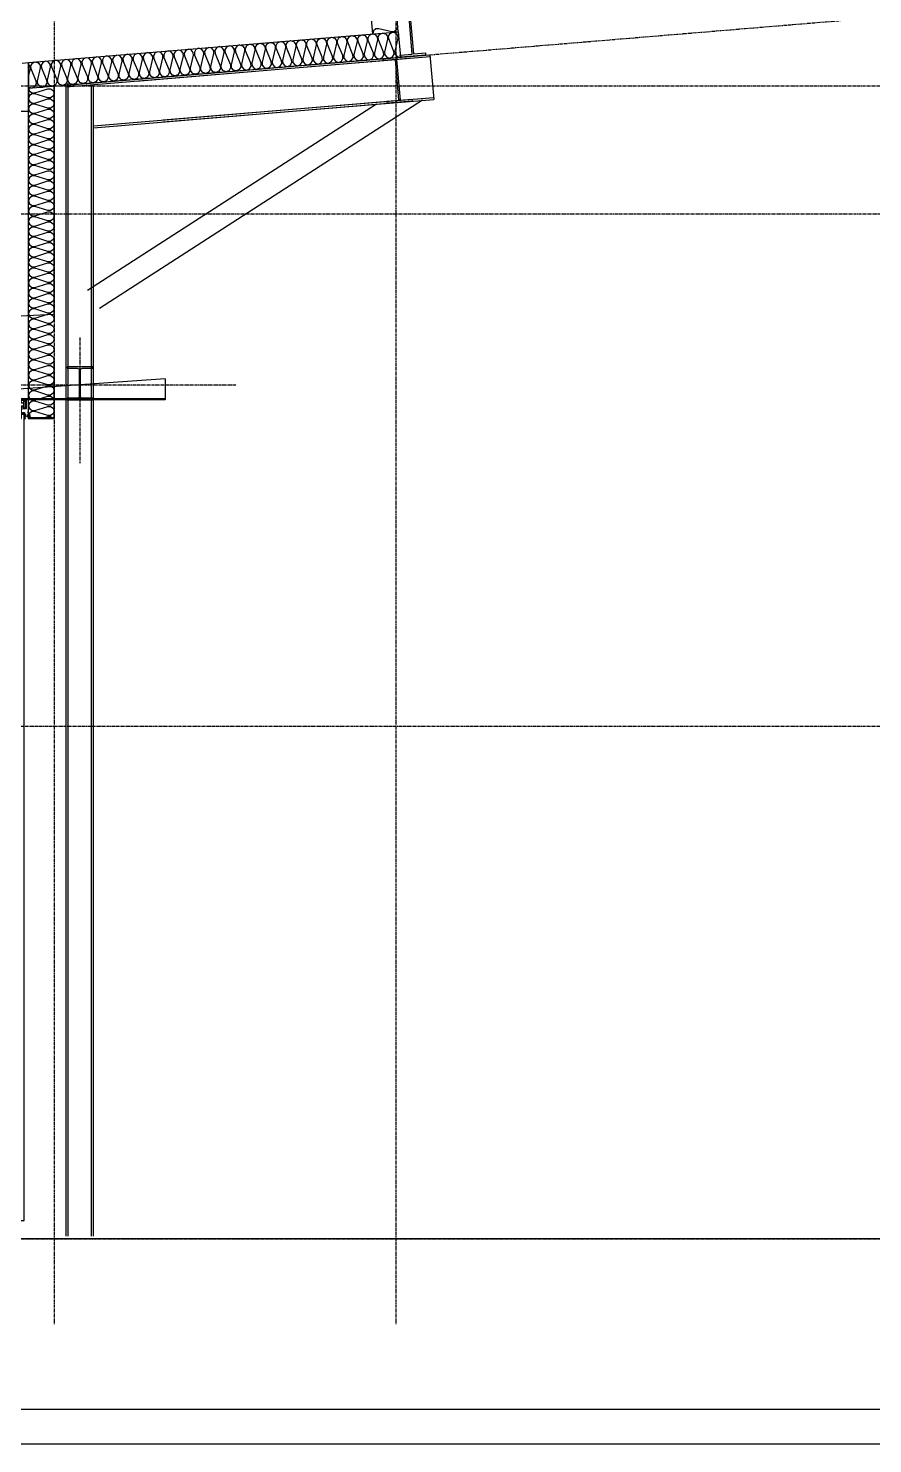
# Model space of a CAD drawing. Header units: millimetres. Extents: x 66027 to 360317, y -114806 to -64032.
# Drawn here: x 312665 to 317607, y -84647 to -76359 of the extents above; entities that cross this region are included whole.
import ezdxf

# ---------------------------------------------------------------- set-up
doc = ezdxf.new("R2010")
doc.units = ezdxf.units.MM
doc.header["$LTSCALE"] = 140
for name, pattern in [('CENTER', [2, 1.25, -0.25, 0.25, -0.25]), ('HIDDEN', [0.375, 0.25, -0.125]), ('LYR CENTER', [43, 40, -1, 1, -1])]:
    doc.linetypes.add(name, pattern=pattern)
for name, color, linetype in [('4', 4, 'Continuous'), ('AA-ELEV-PCN07', 7, 'Continuous'), ('AA-WAXM-ASMB', 7, 'Continuous'), ('AA-WAXM-FRPR', 251, 'Continuous'), ('AA-XXXX-CNTL', 1, 'LYR CENTER'), ('AS-CLXM-STEL', 2, 'Continuous'), ('BRK', 7, 'Continuous'), ('C_CEN', 1, 'CENTER'), ('C_CONC', 3, 'Continuous'), ('C_STEEL', 2, 'Continuous'), ('HAT', 8, 'Continuous'), ('STL', 3, 'Continuous')]:
    doc.layers.add(name, color=color, linetype=linetype)

# ---------------------------------------------------------------- blocks, each defined once
blk = doc.blocks.new('A$C177933B9')
at = {"layer": 'AA-WAXM-FRPR'}
for p, q in [((0, 5.5), (6, 5.5)), ((0, 0.5), (6, 0.5)), ((2, 5.5), (2, 0.5)), ((4, 5.5), (4, 0.5))]:
    blk.add_line(p, q, dxfattribs=at)
for centre, start, end in [((3, 5.5), 360, 180), ((3, 0.5), 180, 360)]:
    blk.add_arc(centre, 3, start, end, dxfattribs=at)
blk = doc.blocks.new('A$C1BCC66B4')
for p, q in [((45.1, 2447.1), (95.1, 2447.1)), ((45.1, 2187.6), (45.1, 2447.1)), ((95.1, 2187.6), (95.1, 2447.1)), ((45.1, -2276), (45.1, 2380)), ((95.1, -2276), (95.1, 2380)), ((45.1, -2276), (95.1, -2276))]:
    blk.add_line(p, q)
at = {"color": 8}
for p, q in [((46.7, 2187.6), (46.7, 2447.1)), ((93.5, 2187.6), (93.5, 2447.1)), ((46.7, -2276), (46.7, 2380)), ((93.5, -2276), (93.5, 2380))]:
    blk.add_line(p, q, dxfattribs=at)
at = {"layer": '4'}
for p, q in [((920.1, 2652.3), (35.1, 2590)), ((920.1, 2652.3), (920.1, 2530)), ((35.1, 2537.5), (35.1, 2590)), ((90, 2510.5), (53.3, 2510.5)), ((90, 2493.8), (53.3, 2493.8))]:
    blk.add_line(p, q, dxfattribs=at)
for points in [[(920.1, 2530), (35.1, 2530), (35.1, 2537.5), (920.1, 2537.5)], [(41.1, 2510.5), (40, 2510.5), (40, 2493.8), (41.1, 2493.8)], [(102.2, 2510.5), (103.3, 2510.5), (103.3, 2493.8), (102.2, 2493.8)]]:
    blk.add_lwpolyline(points, dxfattribs=at)
for points in [[(42, 2512.1), (41.1, 2512.1), (41.1, 2492.1), (42, 2492.1)], [(101.3, 2512.1), (102.2, 2512.1), (102.2, 2492.1), (101.3, 2492.1)]]:
    blk.add_lwpolyline(points, close=True, dxfattribs=at)
for points in [[(42, 2483.5, 0.414214), (44, 2481.5), (51.3, 2481.5, 0.414214), (53.3, 2483.5), (53.3, 2520.8, 0.414214), (51.3, 2522.8), (44, 2522.8, 0.414214), (42, 2520.8)], [(90, 2520.8), (90, 2483.5, 0.414214), (92, 2481.5), (99.3, 2481.5, 0.414214), (101.3, 2483.5), (101.3, 2520.8, 0.414214), (99.3, 2522.8), (92, 2522.8, 0.414214)], [(90.2, 2449.4), (90.2, 2448.8), (86.9, 2448.8), (86.9, 2449.4), (79, 2449.4), (79, 2448.8), (75.7, 2448.8), (75.7, 2449.4), (67.8, 2449.4), (67.8, 2448.8), (64.5, 2448.8), (64.5, 2449.4), (56.6, 2449.4), (56.6, 2448.8), (53.3, 2448.8), (53.3, 2449.4), (44.7, 2449.4, 0.414214), (44.1, 2448.8), (44.1, 2439.9), (44.4, 2439.6), (44.1, 2439.2), (44.1, 2434.8, 1), (45.1, 2434.8), (45.1, 2447.1, -0.414214), (45.4, 2447.5), (48, 2447.5), (48, 2448.1), (52, 2448.1), (52, 2447.5), (57.9, 2447.5), (57.9, 2448.1), (63.2, 2448.1), (63.2, 2447.5), (69.1, 2447.5), (69.1, 2448.1), (74.4, 2448.1), (74.4, 2447.5), (80.3, 2447.5), (80.3, 2448.1), (85.6, 2448.1), (85.6, 2447.5), (91.5, 2447.5), (91.5, 2448.1), (94.8, 2448.1), (94.8, 2447.5), (97.8, 2447.5, -0.414214), (99.5, 2445.8), (99.5, 2439.9), (95.2, 2439.9), (95.2, 2438.9), (96.1, 2436.9), (96.7, 2437.2), (95.9, 2438.9), (99.5, 2438.9), (99.5, 2434.9), (95.2, 2434.9), (95.2, 2433.9), (96.5, 2420.8), (95.2, 2420.8), (95.2, 2419.8), (98.8, 2419.8, 0.414214), (100.4, 2421.4), (100.4, 2425.7), (99.5, 2425.7), (99.5, 2421.4, -0.414214), (98.8, 2420.8), (97.5, 2420.8), (96.2, 2433.9), (99.5, 2433.9), (99.5, 2429), (100.4, 2429), (100.4, 2436.6), (100.1, 2436.9), (100.4, 2437.2), (100.4, 2446.8, 0.414214), (97.8, 2449.4)]]:
    blk.add_lwpolyline(points, format="xyb", close=True, dxfattribs=at)
at = {"layer": 'AA-ELEV-PCN07', "linetype": 'ByBlock', "ltscale": 0.5}
for p, q in [((120.1, 2424), (120.1, 2768.9)), ((270.1, 2424), (270.1, 2768.9)), ((270.1, 2424), (120.1, 2424))]:
    blk.add_line(p, q, dxfattribs=at)
at = {"layer": 'AA-WAXM-ASMB', "color": 3}
blk.add_lwpolyline([(118, 2451.3), (118, 2461), (117.1, 2461), (117.1, 2421), (270.1, 2421), (270.1, 2422), (260.4, 2422)], dxfattribs=at)
at = {"layer": 'AA-XXXX-CNTL'}
blk.add_line((70.1, 2576.3), (70.1, 2335.7), dxfattribs=at)
at = {"layer": 'BRK'}
for p, q in [((64.3, 2512.5), (64.3, 2519.7)), ((64.3, 2491.8), (64.3, 2484.6)), ((77.9, 2520.8), (65.4, 2520.8)), ((66.6, 2512.5), (66.6, 2519.6)), ((66.6, 2491.8), (66.6, 2484.7)), ((76.7, 2512.5), (76.7, 2519.6)), ((76.7, 2491.8), (76.7, 2484.7)), ((79, 2512.5), (79, 2519.7)), ((79, 2491.8), (79, 2484.6)), ((64.3, 2476.5), (64.3, 2470.8)), ((64.3, 2455.5), (64.3, 2462.7)), ((77.9, 2483.5), (65.4, 2483.5)), ((77.9, 2477.6), (65.4, 2477.6)), ((77.9, 2469.6), (65.4, 2469.6)), ((77.9, 2463.8), (65.4, 2463.8)), ((66.3, 2483.5), (66.3, 2477.6)), ((66.3, 2469.6), (66.3, 2463.8)), ((66.6, 2476.4), (66.6, 2470.8)), ((66.6, 2455.5), (66.6, 2462.6)), ((67, 2483.5), (67, 2477.6)), ((67, 2469.6), (67, 2463.8)), ((76.3, 2483.5), (76.3, 2477.6)), ((76.3, 2469.6), (76.3, 2463.8)), ((76.7, 2476.4), (76.7, 2470.8)), ((76.7, 2455.5), (76.7, 2462.6)), ((77, 2483.5), (77, 2477.6)), ((77, 2469.6), (77, 2463.8)), ((79, 2476.5), (79, 2470.8)), ((79, 2455.5), (79, 2462.7))]:
    blk.add_line(p, q, dxfattribs=at)
at = {"layer": 'BRK', "linetype": 'HIDDEN'}
for p, q in [((66.6, 2455.5), (66.6, 2418.8)), ((66.6, 2418.8), (76.7, 2418.8)), ((76.7, 2455.5), (76.7, 2418.8))]:
    blk.add_line(p, q, dxfattribs=at)
at = {"layer": 'BRK'}
for points in [[(81.7, 2512.5), (81.7, 2510.5), (81.7, 2512.5), (61.5, 2512.5), (61.5, 2510.5), (61.5, 2512.5)], [(81.7, 2491.8), (81.7, 2493.8), (81.7, 2491.8), (61.5, 2491.8), (61.5, 2493.8), (61.5, 2491.8)]]:
    blk.add_lwpolyline(points, dxfattribs=at)
blk.add_lwpolyline([(95.7, 2455.5), (95.7, 2449.5), (47.7, 2449.5), (47.7, 2455.5)], close=True, dxfattribs=at)
for centre, start, end in [((65.7, 2519.5), 99.93061, 172.22318), ((65.3, 2519.5), 5.15153, 80.06939), ((68, 2519.5), 99.93061, 174.84847), ((75.4, 2519.5), 5.15153, 80.06939), ((78, 2519.5), 99.93061, 174.84847), ((77.7, 2519.5), 7.77682, 80.06939), ((65.7, 2484.8), 187.77682, 260.06939), ((65.7, 2476.3), 99.93061, 172.22318), ((65.7, 2471), 187.77682, 260.06939), ((65.7, 2462.5), 99.93061, 172.22318), ((65.3, 2484.8), 279.93061, 354.84847), ((65.3, 2476.3), 5.15153, 80.06939), ((65.3, 2471), 279.93061, 354.84847), ((65.3, 2462.5), 5.15153, 80.06939), ((68, 2484.8), 185.15153, 260.06939), ((68, 2476.3), 99.93061, 174.84847), ((68, 2471), 185.15153, 260.06939), ((68, 2462.5), 99.93061, 174.84847), ((75.4, 2484.8), 279.93061, 354.84847), ((75.4, 2476.3), 5.15153, 80.06939), ((75.4, 2471), 279.93061, 354.84847), ((75.4, 2462.5), 5.15153, 80.06939), ((78, 2484.8), 185.15153, 260.06939), ((78, 2476.3), 99.93061, 174.84847), ((78, 2471), 185.15153, 260.06939), ((78, 2462.5), 99.93061, 174.84847), ((77.7, 2484.8), 279.93061, 352.22318), ((77.7, 2476.3), 7.77682, 80.06939), ((77.7, 2471), 279.93061, 352.22318), ((77.7, 2462.5), 7.77682, 80.06939)]:
    blk.add_arc(centre, 1.34, start, end, dxfattribs=at)
at = {"layer": 'STL'}
blk.add_lwpolyline([(36.3, 2479.3), (55, 2479.3, 0.414214), (56.3, 2480.7), (56.3, 2486), (54.2, 2486), (54.2, 2482.8, -0.414214), (52.9, 2481.5), (38.5, 2481.5, -0.414214), (37.1, 2482.8), (37.1, 2526.5, -0.414214), (38.5, 2527.9), (104.9, 2527.9, -0.414214), (106.2, 2526.5), (106.2, 2482.8, -0.414214), (104.9, 2481.5), (90.5, 2481.5, -0.414214), (89.1, 2482.8), (89.1, 2486), (87, 2486), (87, 2480.7, 0.414214), (88.3, 2479.3), (107, 2479.3, 0.414214), (108.3, 2480.7), (108.3, 2528.7, 0.414214), (107, 2530), (36.3, 2530, 0.414214), (35, 2528.7), (35, 2480.7, 0.414214)], format="xyb", close=True, dxfattribs=at)
at = {"layer": 'AS-CLXM-STEL', "color": 0, "xscale": 2, "yscale": 2, "zscale": 2, "rotation": 90}
blk.add_blockref('A$C177933B9', (125.8, 2430.9), dxfattribs=at)
blk = doc.blocks.new('A$C65E96223')
at = {"layer": 'HAT', "color": 8, "ltscale": 0.1, "extrusion": (0, 0, -1)}
for p, q in [((-74, 0), (74, 0)), ((-74, -13), (-74, 0)), ((74, 0), (74, -13)), ((-3.8, -13), (-74, -13)), ((74, -13), (3.8, -13)), ((-74, -254), (-3.8, -254)), ((-74, -267), (-74, -254)), ((74, -267), (-74, -267)), ((3.8, -254), (74, -254)), ((74, -254), (74, -267))]:
    blk.add_line(p, q, dxfattribs=at)
at = {"layer": 'HAT', "color": 8, "ltscale": 0.1}
for points in [[(-3.8, -254), (-3.8, -13)], [(3.8, -13), (3.8, -254)]]:
    blk.add_lwpolyline(points, dxfattribs=at)
blk.add_point((0.8, -100.3), dxfattribs=at)
blk.add_point((0.8, -100.3), dxfattribs=at)

msp = doc.modelspace()

# ---------------------------------------------------------------- linework, layer by layer
at = {"layer": 'AA-ELEV-PCN07', "linetype": 'ByBlock', "ltscale": 0.5}
msp.add_line((312781.2, -78534.3), (312661.2, -78534.3), dxfattribs=at)
at = {"layer": 'AA-WAXM-ASMB'}
for p, q in [((312666.2, -76709.2), (314842.1, -76527.9)), ((312666.2, -76709.2), (312666.2, -76558.7)), ((312666.2, -78640.3), (312666.2, -76690.9))]:
    msp.add_line(p, q, dxfattribs=at)
msp.add_lwpolyline([(312397.5, -78084.5), (312393.1, -78091.1), (312391, -78089.7), (312416.2, -78052.4), (312816.2, -78032.4), (312816.2, -76690.9)], dxfattribs=at)
at = {"layer": 'AS-CLXM-STEL'}
msp.add_point((312896.2, -76684.2), dxfattribs=at)
at = {"layer": 'BRK', "color": 8}
for p, q in [((312628.2, -76562.5), (312666.2, -76558.7)), ((312666.2, -76846.3), (312288.6, -76846.3))]:
    msp.add_line(p, q, dxfattribs=at)
at = {"layer": 'C_CEN', "color": 1, "ltscale": 0.1}
for p, q in [((312816.2, -73946.7), (312816.2, -83946.7)), ((314816.2, -73946.7), (314816.2, -83946.7)), ((312731.2, -76703.8), (327901.2, -75439.6)), ((328316.2, -76696.7), (312316.2, -76696.7)), ((328236.2, -77446.7), (312236.2, -77446.7)), ((312966.2, -78168.3), (312966.2, -78904.5)), ((310949.8, -78446.7), (313884, -78446.7)), ((328316.2, -80446.7), (312316.2, -80446.7)), ((312541.2, -83446.7), (331194.4, -83446.7))]:
    msp.add_line(p, q, dxfattribs=at)
at = {"layer": 'C_CONC', "color": 8}
for p, q in [((327816.2, -83446.7), (312066.2, -83446.7)), ((328566.2, -84446.7), (312066.2, -84446.7))]:
    msp.add_line(p, q, dxfattribs=at)
at = {"layer": 'C_CONC', "color": 8, "ltscale": 0.1}
msp.add_lwpolyline([(311966.2, -84646.7), (328666.1, -84646.7), (328666.1, -84446.7), (311966.2, -84446.7), (311966.2, -84646.7)], dxfattribs=at)
at = {"layer": 'C_STEEL'}
msp.add_lwpolyline([(312891.2, -78534.3), (313041.2, -78534.3), (313041.2, -78525.3), (312982.2, -78525.3, -0.414214), (312969.2, -78512.3), (312969.2, -78362.3, -0.414214), (312982.2, -78349.3), (313041.2, -78349.3), (313041.2, -78340.3), (312891.2, -78340.3), (312891.2, -78349.3), (312950.2, -78349.3, -0.414214), (312963.2, -78362.3), (312963.2, -78512.3, -0.414214), (312950.2, -78525.3), (312891.2, -78525.3)], format="xyb", close=True, dxfattribs=at)
at = {"layer": 'HAT'}
for p, q in [((314680.1, -76390.9), (314658, -76124.8)), ((314829.6, -76378.4), (314807.4, -76112.3)), ((312666.2, -76558.7), (314829.6, -76378.4)), ((314363.1, -76423.3), (314379.1, -76416)), ((314379.1, -76416), (314396, -76420.6)), ((314422.9, -76418.3), (314438.8, -76411)), ((314438.8, -76411), (314455.8, -76415.6)), ((314455.8, -76415.6), (314467.5, -76429.7)), ((314473.5, -76429.2), (314482.7, -76413.4)), ((314482.7, -76413.4), (314498.6, -76406)), ((314498.6, -76406), (314515.6, -76410.6)), ((314515.6, -76410.6), (314527.3, -76424.7)), ((314533.3, -76424.2), (314542.5, -76408.4)), ((314542.5, -76408.4), (314558.4, -76401)), ((314558.4, -76401), (314575.4, -76405.6)), ((314575.4, -76405.6), (314587.1, -76419.7)), ((314593.1, -76419.2), (314602.3, -76403.4)), ((314602.3, -76403.4), (314618.2, -76396)), ((314618.2, -76396), (314635.2, -76400.6)), ((314635.2, -76400.6), (314646.9, -76414.7)), ((314646.9, -76414.7), (314648.2, -76431.2)), ((314652.9, -76414.2), (314662.1, -76398.4)), ((314654.2, -76430.7), (314652.9, -76414.2)), ((314662.1, -76398.4), (314678, -76391.1)), ((314678, -76391.1), (314695, -76395.7)), ((314684.7, -76373.9), (314680.1, -76390.9)), ((314698.8, -76362.2), (314684.7, -76373.9)), ((314695, -76395.7), (314706.7, -76409.7)), ((314715.3, -76360.9), (314698.8, -76362.2)), ((314706.7, -76409.7), (314708, -76426.2)), ((314712.6, -76409.2), (314721.9, -76393.4)), ((314714, -76425.7), (314712.6, -76409.2)), ((314792, -76378.5), (314715.3, -76360.9)), ((314721.9, -76393.4), (314737.8, -76386.1)), ((314737.8, -76386.1), (314754.8, -76390.7)), ((314754.8, -76390.7), (314766.5, -76404.8)), ((314766.5, -76404.8), (314767.8, -76421.2)), ((314772.4, -76404.3), (314781.7, -76388.4)), ((314773.8, -76420.7), (314772.4, -76404.3)), ((314781.7, -76388.4), (314797.6, -76381.1)), ((314808.4, -76377.2), (314792, -76378.5)), ((314797.6, -76381.1), (314814.5, -76385.7)), ((314822.5, -76365.5), (314808.4, -76377.2)), ((314827.6, -76416.2), (314809.9, -76493)), ((314814.5, -76385.7), (314826.3, -76399.8)), ((314827.1, -76348.5), (314822.5, -76365.5)), ((314826.3, -76399.8), (314827.6, -76416.2)), ((314829.6, -76378.4), (314842.1, -76527.9)), ((313422.4, -76495.7), (313406.4, -76503)), ((313439.3, -76500.3), (313422.4, -76495.7)), ((313466.2, -76498.1), (313457, -76513.9)), ((313482.2, -76490.7), (313466.2, -76498.1)), ((313499.1, -76495.3), (313482.2, -76490.7)), ((313510.8, -76509.4), (313499.1, -76495.3)), ((313526, -76493.1), (313516.8, -76508.9)), ((313542, -76485.7), (313526, -76493.1)), ((313558.9, -76490.3), (313542, -76485.7)), ((313570.6, -76504.4), (313558.9, -76490.3)), ((313585.8, -76488.1), (313576.6, -76503.9)), ((313601.7, -76480.7), (313585.8, -76488.1)), ((313618.7, -76485.4), (313601.7, -76480.7)), ((313630.4, -76499.4), (313618.7, -76485.4)), ((313631.8, -76515.9), (313630.4, -76499.4)), ((313645.6, -76483.1), (313636.4, -76498.9)), ((313636.4, -76498.9), (313637.8, -76515.4)), ((313661.5, -76475.8), (313645.6, -76483.1)), ((313678.5, -76480.4), (313661.5, -76475.8)), ((313690.2, -76494.4), (313678.5, -76480.4)), ((313691.6, -76510.9), (313690.2, -76494.4)), ((313705.4, -76478.1), (313696.2, -76493.9)), ((313696.2, -76493.9), (313697.5, -76510.4)), ((313721.3, -76470.8), (313705.4, -76478.1)), ((313738.3, -76475.4), (313721.3, -76470.8)), ((313750, -76489.5), (313738.3, -76475.4)), ((313751.4, -76505.9), (313750, -76489.5)), ((313765.2, -76473.1), (313756, -76489)), ((313756, -76489), (313757.3, -76505.4)), ((313781.1, -76465.8), (313765.2, -76473.1)), ((313798.1, -76470.4), (313781.1, -76465.8)), ((313809.8, -76484.5), (313798.1, -76470.4)), ((313811.1, -76500.9), (313809.8, -76484.5)), ((313825, -76468.2), (313815.8, -76484)), ((313815.8, -76484), (313817.1, -76500.4)), ((313840.9, -76460.8), (313825, -76468.2)), ((313857.9, -76465.4), (313840.9, -76460.8)), ((313853.3, -76572.7), (313870.9, -76495.9)), ((313869.6, -76479.5), (313857.9, -76465.4)), ((313870.9, -76495.9), (313869.6, -76479.5)), ((313884.8, -76463.2), (313875.6, -76479)), ((313875.6, -76479), (313876.9, -76495.4)), ((313876.9, -76495.4), (313907.1, -76568.2)), ((313900.7, -76455.8), (313884.8, -76463.2)), ((313900.7, -76455.8), (313917.7, -76460.4)), ((313930.7, -76491), (313913, -76567.7)), ((313917.7, -76460.4), (313929.4, -76474.5)), ((313929.4, -76474.5), (313930.7, -76491)), ((313935.3, -76474), (313944.6, -76458.2)), ((313936.7, -76490.5), (313935.3, -76474)), ((313966.9, -76563.2), (313936.7, -76490.5)), ((313944.6, -76458.2), (313960.5, -76450.8)), ((313960.5, -76450.8), (313977.4, -76455.5)), ((313990.5, -76486), (313972.8, -76562.7)), ((313977.4, -76455.5), (313989.2, -76469.5)), ((313989.2, -76469.5), (313990.5, -76486)), ((313995.1, -76469), (314004.4, -76453.2)), ((313996.5, -76485.5), (313995.1, -76469)), ((314026.7, -76558.2), (313996.5, -76485.5)), ((314004.4, -76453.2), (314020.3, -76445.9)), ((314020.3, -76445.9), (314037.2, -76450.5)), ((314050.3, -76481), (314032.6, -76557.7)), ((314037.2, -76450.5), (314048.9, -76464.6)), ((314048.9, -76464.6), (314050.3, -76481)), ((314054.9, -76464.1), (314064.1, -76448.2)), ((314056.3, -76480.5), (314054.9, -76464.1)), ((314086.4, -76553.2), (314056.3, -76480.5)), ((314064.1, -76448.2), (314080.1, -76440.9)), ((314080.1, -76440.9), (314097, -76445.5)), ((314110.1, -76476), (314092.4, -76552.7)), ((314097, -76445.5), (314108.7, -76459.6)), ((314108.7, -76459.6), (314110.1, -76476)), ((314114.7, -76459.1), (314123.9, -76443.2)), ((314116.1, -76475.5), (314114.7, -76459.1)), ((314146.2, -76548.3), (314116.1, -76475.5)), ((314123.9, -76443.2), (314139.9, -76435.9)), ((314139.9, -76435.9), (314156.8, -76440.5)), ((314169.9, -76471), (314152.2, -76547.8)), ((314156.8, -76440.5), (314168.5, -76454.6)), ((314168.5, -76454.6), (314169.9, -76471)), ((314174.5, -76454.1), (314183.7, -76438.3)), ((314175.9, -76470.5), (314174.5, -76454.1)), ((314206, -76543.3), (314175.9, -76470.5)), ((314183.7, -76438.3), (314199.7, -76430.9)), ((314199.7, -76430.9), (314216.6, -76435.5)), ((314229.7, -76466), (314212, -76542.8)), ((314216.6, -76435.5), (314228.3, -76449.6)), ((314228.3, -76449.6), (314229.7, -76466)), ((314234.3, -76449.1), (314243.5, -76433.3)), ((314235.7, -76465.5), (314234.3, -76449.1)), ((314265.8, -76538.3), (314235.7, -76465.5)), ((314243.5, -76433.3), (314259.5, -76425.9)), ((314259.5, -76425.9), (314276.4, -76430.5)), ((314289.5, -76461.1), (314271.8, -76537.8)), ((314276.4, -76430.5), (314288.1, -76444.6)), ((314288.1, -76444.6), (314289.5, -76461.1)), ((314294.1, -76444.1), (314303.3, -76428.3)), ((314295.5, -76460.6), (314294.1, -76444.1)), ((314325.6, -76533.3), (314295.5, -76460.6)), ((314303.3, -76428.3), (314319.3, -76421)), ((314319.3, -76421), (314336.2, -76425.6)), ((314349.3, -76456.1), (314331.6, -76532.8)), ((314336.2, -76425.6), (314347.9, -76439.6)), ((314347.9, -76439.6), (314349.3, -76456.1)), ((314353.9, -76439.1), (314363.1, -76423.3)), ((314355.3, -76455.6), (314353.9, -76439.1)), ((314385.4, -76528.3), (314355.3, -76455.6)), ((314409.1, -76451.1), (314391.4, -76527.8)), ((314396, -76420.6), (314407.7, -76434.7)), ((314407.7, -76434.7), (314409.1, -76451.1)), ((314413.7, -76434.2), (314422.9, -76418.3)), ((314415.1, -76450.6), (314413.7, -76434.2)), ((314445.2, -76523.3), (314415.1, -76450.6)), ((314468.9, -76446.1), (314451.2, -76522.8)), ((314467.5, -76429.7), (314468.9, -76446.1)), ((314474.8, -76445.6), (314473.5, -76429.2)), ((314505, -76518.4), (314474.8, -76445.6)), ((314528.7, -76441.1), (314511, -76517.9)), ((314527.3, -76424.7), (314528.7, -76441.1)), ((314534.6, -76440.6), (314533.3, -76424.2)), ((314564.8, -76513.4), (314534.6, -76440.6)), ((314588.5, -76436.1), (314570.8, -76512.9)), ((314587.1, -76419.7), (314588.5, -76436.1)), ((314594.4, -76435.7), (314593.1, -76419.2)), ((314624.6, -76508.4), (314594.4, -76435.7)), ((314648.2, -76431.2), (314630.6, -76507.9)), ((314684.4, -76503.4), (314654.2, -76430.7)), ((314708, -76426.2), (314690.4, -76502.9)), ((314744.2, -76498.4), (314714, -76425.7)), ((314745.5, -76514.9), (314744.2, -76498.4)), ((314767.8, -76421.2), (314750.1, -76497.9)), ((314750.1, -76497.9), (314751.5, -76514.4)), ((314804, -76493.5), (314773.8, -76420.7)), ((314805.3, -76509.9), (314804, -76493.5)), ((314809.9, -76493), (314811.3, -76509.4)), ((312666.2, -76558.7), (312666.2, -76800.8)), ((312666.2, -76570.1), (312673.7, -76579.2)), ((312673.7, -76579.2), (312675.1, -76595.6)), ((312679.7, -76578.7), (312688.9, -76562.8)), ((312681.1, -76595.1), (312679.7, -76578.7)), ((312688.9, -76562.8), (312704.9, -76555.5)), ((312704.9, -76555.5), (312721.8, -76560.1)), ((312721.8, -76560.1), (312733.5, -76574.2)), ((312733.5, -76574.2), (312734.9, -76590.6)), ((312748.7, -76557.9), (312739.5, -76573.7)), ((312739.5, -76573.7), (312740.9, -76590.1)), ((312764.7, -76550.5), (312748.7, -76557.9)), ((312781.6, -76555.1), (312764.7, -76550.5)), ((312793.3, -76569.2), (312781.6, -76555.1)), ((312794.7, -76585.6), (312793.3, -76569.2)), ((312808.5, -76552.9), (312799.3, -76568.7)), ((312799.3, -76568.7), (312800.7, -76585.1)), ((312824.4, -76545.5), (312808.5, -76552.9)), ((312841.4, -76550.1), (312824.4, -76545.5)), ((312836.8, -76657.4), (312854.5, -76580.6)), ((312853.1, -76564.2), (312841.4, -76550.1)), ((312854.5, -76580.6), (312853.1, -76564.2)), ((312868.3, -76547.9), (312859.1, -76563.7)), ((312859.1, -76563.7), (312860.4, -76580.2)), ((312860.4, -76580.2), (312890.6, -76652.9)), ((312884.2, -76540.5), (312868.3, -76547.9)), ((312901.2, -76545.1), (312884.2, -76540.5)), ((312896.6, -76652.4), (312914.3, -76575.7)), ((312912.9, -76559.2), (312901.2, -76545.1)), ((312914.3, -76575.7), (312912.9, -76559.2)), ((312928.1, -76542.9), (312918.9, -76558.7)), ((312918.9, -76558.7), (312920.2, -76575.2)), ((312920.2, -76575.2), (312950.4, -76647.9)), ((312944, -76535.6), (312928.1, -76542.9)), ((312961, -76540.2), (312944, -76535.6)), ((312956.4, -76647.4), (312974.1, -76570.7)), ((312972.7, -76554.2), (312961, -76540.2)), ((312974.1, -76570.7), (312972.7, -76554.2)), ((312987.9, -76537.9), (312978.7, -76553.7)), ((312978.7, -76553.7), (312980, -76570.2)), ((312980, -76570.2), (313010.2, -76642.9)), ((313003.8, -76530.6), (312987.9, -76537.9)), ((313020.8, -76535.2), (313003.8, -76530.6)), ((313016.2, -76642.4), (313033.8, -76565.7)), ((313032.5, -76549.3), (313020.8, -76535.2)), ((313033.8, -76565.7), (313032.5, -76549.3)), ((313047.7, -76532.9), (313038.5, -76548.8)), ((313038.5, -76548.8), (313039.8, -76565.2)), ((313039.8, -76565.2), (313070, -76637.9)), ((313063.6, -76525.6), (313047.7, -76532.9)), ((313080.6, -76530.2), (313063.6, -76525.6)), ((313075.9, -76637.5), (313093.6, -76560.7)), ((313092.3, -76544.3), (313080.6, -76530.2)), ((313093.6, -76560.7), (313092.3, -76544.3)), ((313107.5, -76528), (313098.2, -76543.8)), ((313098.2, -76543.8), (313099.6, -76560.2)), ((313099.6, -76560.2), (313129.8, -76633)), ((313123.4, -76520.6), (313107.5, -76528)), ((313140.3, -76525.2), (313123.4, -76520.6)), ((313135.7, -76632.5), (313153.4, -76555.7)), ((313152.1, -76539.3), (313140.3, -76525.2)), ((313153.4, -76555.7), (313152.1, -76539.3)), ((313167.3, -76523), (313158, -76538.8)), ((313158, -76538.8), (313159.4, -76555.2)), ((313159.4, -76555.2), (313189.6, -76628)), ((313183.2, -76515.6), (313167.3, -76523)), ((313200.1, -76520.2), (313183.2, -76515.6)), ((313195.5, -76627.5), (313213.2, -76550.8)), ((313211.9, -76534.3), (313200.1, -76520.2)), ((313213.2, -76550.8), (313211.9, -76534.3)), ((313227, -76518), (313217.8, -76533.8)), ((313217.8, -76533.8), (313219.2, -76550.3)), ((313219.2, -76550.3), (313249.3, -76623)), ((313243, -76510.6), (313227, -76518)), ((313259.9, -76515.2), (313243, -76510.6)), ((313255.3, -76622.5), (313273, -76545.8)), ((313271.6, -76529.3), (313259.9, -76515.2)), ((313273, -76545.8), (313271.6, -76529.3)), ((313286.8, -76513), (313277.6, -76528.8)), ((313277.6, -76528.8), (313279, -76545.3)), ((313279, -76545.3), (313309.1, -76618)), ((313302.8, -76505.7), (313286.8, -76513)), ((313319.7, -76510.3), (313302.8, -76505.7)), ((313315.1, -76617.5), (313332.8, -76540.8)), ((313331.4, -76524.3), (313319.7, -76510.3)), ((313332.8, -76540.8), (313331.4, -76524.3)), ((313346.6, -76508), (313337.4, -76523.8)), ((313337.4, -76523.8), (313338.8, -76540.3)), ((313338.8, -76540.3), (313368.9, -76613)), ((313362.6, -76500.7), (313346.6, -76508)), ((313379.5, -76505.3), (313362.6, -76500.7)), ((313374.9, -76612.5), (313392.6, -76535.8)), ((313391.2, -76519.4), (313379.5, -76505.3)), ((313392.6, -76535.8), (313391.2, -76519.4)), ((313406.4, -76503), (313397.2, -76518.9)), ((313397.2, -76518.9), (313398.6, -76535.3)), ((313398.6, -76535.3), (313428.7, -76608.1)), ((313434.7, -76607.6), (313452.4, -76530.8)), ((313451, -76514.4), (313439.3, -76500.3)), ((313452.4, -76530.8), (313451, -76514.4)), ((313457, -76513.9), (313458.4, -76530.3)), ((313458.4, -76530.3), (313488.5, -76603.1)), ((313494.5, -76602.6), (313512.2, -76525.8)), ((313512.2, -76525.8), (313510.8, -76509.4)), ((313516.8, -76508.9), (313518.2, -76525.3)), ((313518.2, -76525.3), (313548.3, -76598.1)), ((313554.3, -76597.6), (313572, -76520.9)), ((313572, -76520.9), (313570.6, -76504.4)), ((313576.6, -76503.9), (313578, -76520.4)), ((313578, -76520.4), (313608.1, -76593.1)), ((313614.1, -76592.6), (313631.8, -76515.9)), ((313637.8, -76515.4), (313667.9, -76588.1)), ((313673.9, -76587.6), (313691.6, -76510.9)), ((313697.5, -76510.4), (313727.7, -76583.1)), ((313733.7, -76582.6), (313751.4, -76505.9)), ((313735, -76599.1), (313733.7, -76582.6)), ((313757.3, -76505.4), (313787.5, -76578.2)), ((313787.5, -76578.2), (313788.9, -76594.6)), ((313793.5, -76577.7), (313811.1, -76500.9)), ((313794.8, -76594.1), (313793.5, -76577.7)), ((313817.1, -76500.4), (313847.3, -76573.2)), ((313847.3, -76573.2), (313848.6, -76589.6)), ((313854.6, -76589.1), (313853.3, -76572.7)), ((313907.1, -76568.2), (313908.4, -76584.6)), ((313913, -76567.7), (313914.4, -76584.1)), ((313959, -76595.5), (313968.2, -76579.7)), ((313968.2, -76579.7), (313966.9, -76563.2)), ((313972.8, -76562.7), (313974.2, -76579.2)), ((313974.2, -76579.2), (313985.9, -76593.2)), ((314018.8, -76590.5), (314028, -76574.7)), ((314028, -76574.7), (314026.7, -76558.2)), ((314032.6, -76557.7), (314034, -76574.2)), ((314034, -76574.2), (314045.7, -76588.2)), ((314078.6, -76585.5), (314087.8, -76569.7)), ((314087.8, -76569.7), (314086.4, -76553.2)), ((314092.4, -76552.7), (314093.8, -76569.2)), ((314093.8, -76569.2), (314105.5, -76583.3)), ((314122.4, -76587.9), (314138.4, -76580.5)), ((314138.4, -76580.5), (314147.6, -76564.7)), ((314147.6, -76564.7), (314146.2, -76548.3)), ((314152.2, -76547.8), (314153.6, -76564.2)), ((314153.6, -76564.2), (314165.3, -76578.3)), ((314165.3, -76578.3), (314182.2, -76582.9)), ((314182.2, -76582.9), (314198.2, -76575.5)), ((314198.2, -76575.5), (314207.4, -76559.7)), ((314207.4, -76559.7), (314206, -76543.3)), ((314212, -76542.8), (314213.4, -76559.2)), ((314213.4, -76559.2), (314225.1, -76573.3)), ((314225.1, -76573.3), (314242, -76577.9)), ((314242, -76577.9), (314258, -76570.6)), ((314258, -76570.6), (314267.2, -76554.7)), ((314267.2, -76554.7), (314265.8, -76538.3)), ((314271.8, -76537.8), (314273.2, -76554.2)), ((314273.2, -76554.2), (314284.9, -76568.3)), ((314284.9, -76568.3), (314301.8, -76572.9)), ((314301.8, -76572.9), (314317.8, -76565.6)), ((314317.8, -76565.6), (314327, -76549.8)), ((314327, -76549.8), (314325.6, -76533.3)), ((314331.6, -76532.8), (314333, -76549.3)), ((314333, -76549.3), (314344.7, -76563.3)), ((314344.7, -76563.3), (314361.6, -76567.9)), ((314361.6, -76567.9), (314377.6, -76560.6)), ((314377.6, -76560.6), (314386.8, -76544.8)), ((314386.8, -76544.8), (314385.4, -76528.3)), ((314391.4, -76527.8), (314392.8, -76544.3)), ((314392.8, -76544.3), (314404.5, -76558.4)), ((314404.5, -76558.4), (314421.4, -76563)), ((314421.4, -76563), (314437.4, -76555.6)), ((314437.4, -76555.6), (314446.6, -76539.8)), ((314446.6, -76539.8), (314445.2, -76523.3)), ((314451.2, -76522.8), (314452.6, -76539.3)), ((314452.6, -76539.3), (314464.3, -76553.4)), ((314464.3, -76553.4), (314481.2, -76558)), ((314481.2, -76558), (314497.1, -76550.6)), ((314497.1, -76550.6), (314506.4, -76534.8)), ((314506.4, -76534.8), (314505, -76518.4)), ((314511, -76517.9), (314512.3, -76534.3)), ((314512.3, -76534.3), (314524.1, -76548.4)), ((314524.1, -76548.4), (314541, -76553)), ((314541, -76553), (314556.9, -76545.6)), ((314556.9, -76545.6), (314566.2, -76529.8)), ((314566.2, -76529.8), (314564.8, -76513.4)), ((314570.8, -76512.9), (314572.1, -76529.3)), ((314572.1, -76529.3), (314583.8, -76543.4)), ((314583.8, -76543.4), (314600.8, -76548)), ((314600.8, -76548), (314616.7, -76540.7)), ((314616.7, -76540.7), (314625.9, -76524.8)), ((314625.9, -76524.8), (314624.6, -76508.4)), ((314630.6, -76507.9), (314631.9, -76524.3)), ((314631.9, -76524.3), (314643.6, -76538.4)), ((314643.6, -76538.4), (314660.6, -76543)), ((314660.6, -76543), (314676.5, -76535.7)), ((314676.5, -76535.7), (314685.7, -76519.9)), ((314685.7, -76519.9), (314684.4, -76503.4)), ((314690.4, -76502.9), (314691.7, -76519.4)), ((314691.7, -76519.4), (314703.4, -76533.4)), ((314703.4, -76533.4), (314720.4, -76538)), ((314720.4, -76538), (314736.3, -76530.7)), ((314736.3, -76530.7), (314745.5, -76514.9)), ((314751.5, -76514.4), (314763.2, -76528.5)), ((314763.2, -76528.5), (314780.2, -76533.1)), ((314780.2, -76533.1), (314796.1, -76525.7)), ((314796.1, -76525.7), (314805.3, -76509.9)), ((314811.3, -76509.4), (314823, -76523.5)), ((314823, -76523.5), (314840, -76528.1)), ((315015.5, -76513.5), (315037.2, -76774.5)), ((312675.1, -76595.6), (312666.2, -76634.3)), ((312711.2, -76667.8), (312681.1, -76595.1)), ((312734.9, -76590.6), (312717.2, -76667.3)), ((312740.9, -76590.1), (312771, -76662.9)), ((312771, -76662.9), (312772.4, -76679.3)), ((312777, -76662.4), (312794.7, -76585.6)), ((312778.4, -76678.8), (312777, -76662.4)), ((312800.7, -76585.1), (312830.8, -76657.9)), ((312830.8, -76657.9), (312832.2, -76674.3)), ((312838.1, -76673.8), (312836.8, -76657.4)), ((312890.6, -76652.9), (312892, -76669.3)), ((312897.9, -76668.8), (312896.6, -76652.4)), ((312951.8, -76664.4), (312942.5, -76680.2)), ((312950.4, -76647.9), (312951.8, -76664.4)), ((312957.7, -76663.9), (312956.4, -76647.4)), ((312969.4, -76677.9), (312957.7, -76663.9)), ((313011.5, -76659.4), (313002.3, -76675.2)), ((313010.2, -76642.9), (313011.5, -76659.4)), ((313017.5, -76658.9), (313016.2, -76642.4)), ((313029.2, -76673), (313017.5, -76658.9)), ((313071.3, -76654.4), (313062.1, -76670.2)), ((313070, -76637.9), (313071.3, -76654.4)), ((313077.3, -76653.9), (313075.9, -76637.5)), ((313089, -76668), (313077.3, -76653.9)), ((313121.9, -76665.2), (313106, -76672.6)), ((313131.1, -76649.4), (313121.9, -76665.2)), ((313129.8, -76633), (313131.1, -76649.4)), ((313137.1, -76648.9), (313135.7, -76632.5)), ((313148.8, -76663), (313137.1, -76648.9)), ((313165.8, -76667.6), (313148.8, -76663)), ((313181.7, -76660.2), (313165.8, -76667.6)), ((313190.9, -76644.4), (313181.7, -76660.2)), ((313189.6, -76628), (313190.9, -76644.4)), ((313196.9, -76643.9), (313195.5, -76627.5)), ((313208.6, -76658), (313196.9, -76643.9)), ((313225.6, -76662.6), (313208.6, -76658)), ((313241.5, -76655.3), (313225.6, -76662.6)), ((313250.7, -76639.4), (313241.5, -76655.3)), ((313249.3, -76623), (313250.7, -76639.4)), ((313256.7, -76638.9), (313255.3, -76622.5)), ((313268.4, -76653), (313256.7, -76638.9)), ((313285.3, -76657.6), (313268.4, -76653)), ((313301.3, -76650.3), (313285.3, -76657.6)), ((313310.5, -76634.5), (313301.3, -76650.3)), ((313309.1, -76618), (313310.5, -76634.5)), ((313316.5, -76634), (313315.1, -76617.5)), ((313328.2, -76648), (313316.5, -76634)), ((313345.1, -76652.6), (313328.2, -76648)), ((313361.1, -76645.3), (313345.1, -76652.6)), ((313370.3, -76629.5), (313361.1, -76645.3)), ((313368.9, -76613), (313370.3, -76629.5)), ((313376.3, -76629), (313374.9, -76612.5)), ((313388, -76643.1), (313376.3, -76629)), ((313404.9, -76647.7), (313388, -76643.1)), ((313420.9, -76640.3), (313404.9, -76647.7)), ((313430.1, -76624.5), (313420.9, -76640.3)), ((313428.7, -76608.1), (313430.1, -76624.5)), ((313436.1, -76624), (313434.7, -76607.6)), ((313447.8, -76638.1), (313436.1, -76624)), ((313464.7, -76642.7), (313447.8, -76638.1)), ((313480.7, -76635.3), (313464.7, -76642.7)), ((313489.9, -76619.5), (313480.7, -76635.3)), ((313488.5, -76603.1), (313489.9, -76619.5)), ((313495.9, -76619), (313494.5, -76602.6)), ((313507.6, -76633.1), (313495.9, -76619)), ((313524.5, -76637.7), (313507.6, -76633.1)), ((313540.5, -76630.4), (313524.5, -76637.7)), ((313549.7, -76614.5), (313540.5, -76630.4)), ((313548.3, -76598.1), (313549.7, -76614.5)), ((313555.7, -76614), (313554.3, -76597.6)), ((313567.4, -76628.1), (313555.7, -76614)), ((313584.3, -76632.7), (313567.4, -76628.1)), ((313600.3, -76625.4), (313584.3, -76632.7)), ((313609.5, -76609.5), (313600.3, -76625.4)), ((313608.1, -76593.1), (313609.5, -76609.5)), ((313615.5, -76609), (313614.1, -76592.6)), ((313627.2, -76623.1), (313615.5, -76609)), ((313644.1, -76627.7), (313627.2, -76623.1)), ((313660, -76620.4), (313644.1, -76627.7)), ((313669.3, -76604.6), (313660, -76620.4)), ((313667.9, -76588.1), (313669.3, -76604.6)), ((313675.2, -76604.1), (313673.9, -76587.6)), ((313687, -76618.1), (313675.2, -76604.1)), ((313703.9, -76622.8), (313687, -76618.1)), ((313719.8, -76615.4), (313703.9, -76622.8)), ((313729.1, -76599.6), (313719.8, -76615.4)), ((313727.7, -76583.1), (313729.1, -76599.6)), ((313746.7, -76613.2), (313735, -76599.1)), ((313763.7, -76617.8), (313746.7, -76613.2)), ((313779.6, -76610.4), (313763.7, -76617.8)), ((313788.9, -76594.6), (313779.6, -76610.4)), ((313806.5, -76608.2), (313794.8, -76594.1)), ((313823.5, -76612.8), (313806.5, -76608.2)), ((313839.4, -76605.4), (313823.5, -76612.8)), ((313848.6, -76589.6), (313839.4, -76605.4)), ((313866.3, -76603.2), (313854.6, -76589.1)), ((313883.3, -76607.8), (313866.3, -76603.2)), ((313899.2, -76600.5), (313883.3, -76607.8)), ((313908.4, -76584.6), (313899.2, -76600.5)), ((313914.4, -76584.1), (313926.1, -76598.2)), ((313926.1, -76598.2), (313943.1, -76602.8)), ((313943.1, -76602.8), (313959, -76595.5)), ((313985.9, -76593.2), (314002.9, -76597.8)), ((314002.9, -76597.8), (314018.8, -76590.5)), ((314045.7, -76588.2), (314062.7, -76592.9)), ((314062.7, -76592.9), (314078.6, -76585.5)), ((314105.5, -76583.3), (314122.4, -76587.9)), ((312666.2, -76743.2), (312670.5, -76748.4)), ((312670.5, -76702.8), (312687.4, -76707.5)), ((312687.4, -76707.5), (312703.4, -76700.1)), ((312703.4, -76700.1), (312712.6, -76684.3)), ((312712.6, -76684.3), (312711.2, -76667.8)), ((312717.2, -76667.3), (312718.6, -76683.8)), ((312718.6, -76683.8), (312730.3, -76697.9)), ((312730.3, -76697.9), (312747.2, -76702.5)), ((312763.2, -76695.1), (312747.2, -76702.5)), ((312772.4, -76679.3), (312763.2, -76695.1)), ((312790.1, -76692.9), (312778.4, -76678.8)), ((312807, -76697.5), (312790.1, -76692.9)), ((312822.9, -76690.1), (312807, -76697.5)), ((312832.2, -76674.3), (312822.9, -76690.1)), ((312849.9, -76687.9), (312838.1, -76673.8)), ((312866.8, -76692.5), (312849.9, -76687.9)), ((312882.7, -76685.2), (312866.8, -76692.5)), ((312892, -76669.3), (312882.7, -76685.2)), ((312909.6, -76682.9), (312897.9, -76668.8)), ((312926.6, -76687.5), (312909.6, -76682.9)), ((312942.5, -76680.2), (312926.6, -76687.5)), ((312986.4, -76682.5), (312969.4, -76677.9)), ((313002.3, -76675.2), (312986.4, -76682.5)), ((313046.2, -76677.6), (313029.2, -76673)), ((313062.1, -76670.2), (313046.2, -76677.6)), ((313106, -76672.6), (313089, -76668)), ((314703.4, -76802.4), (313011.7, -77893.4)), ((314972.5, -76779.9), (313080.6, -78000.1))]:
    msp.add_line(p, q, dxfattribs=at)
at = {"layer": 'HAT', "color": 8, "ltscale": 0.1}
for p, q in [((312886.2, -76690.9), (315015.5, -76513.5)), ((312887.1, -76702.1), (314816.2, -76541.3)), ((313295.1, -76668.1), (315016.4, -76524.6)), ((312886.2, -83430.7), (312886.2, -76690.9)), ((312898.2, -83430.7), (312898.2, -76705.7)), ((313034.2, -83430.7), (313034.2, -76694.4)), ((313046.2, -83430.7), (313046.2, -76693.4)), ((313046.2, -76929.2), (314816.2, -76781.7)), ((313046.2, -76940.5), (314816.2, -76793)), ((313454.2, -76895.2), (315036.3, -76763.4)), ((313454.2, -76906.5), (315037.2, -76774.5))]:
    msp.add_line(p, q, dxfattribs=at)
at = {"layer": 'HAT', "color": 8, "ltscale": 0.1, "extrusion": (0, 0, -1)}
for p, q in [((314742.9, -76536.2), (314889.4, -76524)), ((314743.8, -76547.3), (314742.9, -76536.2)), ((314890.3, -76535.1), (314743.8, -76547.3)), ((314763.7, -76786.1), (314910.2, -76773.9)), ((314764.7, -76797.3), (314763.7, -76786.1)), ((314911.2, -76785.1), (314764.7, -76797.3)), ((314910.2, -76773.9), (314911.2, -76785.1))]:
    msp.add_line(p, q, dxfattribs=at)
at = {"layer": 'HAT', "color": 8, "ltscale": 0.1}
msp.add_lwpolyline([(314840.3, -76779.7), (314833.7, -76780.3), (314813.8, -76541.5), (314820.4, -76541)], close=True, dxfattribs=at)
at = {"layer": 'HAT'}
for points in [[(312668.3, -76703.6), (312666.2, -76709.3), (312672.2, -76725.8), (312687.2, -76736.3), (312703.7, -76736.3), (312778.7, -76712.3), (312795.2, -76712.3), (312810.2, -76722.8), (312816.2, -76739.3), (312810.2, -76755.8), (312795.2, -76766.3), (312778.7, -76766.3), (312703.7, -76742.3), (312687.2, -76742.3), (312672.2, -76752.8), (312666.2, -76769.3), (312672.2, -76785.8), (312687.2, -76796.3), (312703.7, -76796.3), (312778.7, -76772.3), (312795.2, -76772.3), (312810.2, -76782.8), (312816.2, -76799.3), (312810.2, -76815.8), (312795.2, -76826.3), (312778.7, -76826.3), (312703.7, -76802.3), (312687.2, -76802.3), (312672.2, -76812.8), (312666.2, -76829.3), (312672.2, -76845.8), (312687.2, -76856.3), (312703.7, -76856.3), (312778.7, -76832.3), (312795.2, -76832.3), (312810.2, -76842.8), (312816.2, -76859.3), (312810.2, -76875.8), (312795.2, -76886.3), (312778.7, -76886.3), (312703.7, -76862.3), (312687.2, -76862.3), (312672.2, -76872.8), (312666.2, -76889.3), (312672.2, -76905.8), (312687.2, -76916.3), (312703.7, -76916.3), (312778.7, -76892.3), (312795.2, -76892.3), (312810.2, -76902.8), (312816.2, -76919.3), (312810.2, -76935.8), (312795.2, -76946.3), (312778.7, -76946.3), (312703.7, -76922.3), (312687.2, -76922.3), (312672.2, -76932.8), (312666.2, -76949.3), (312672.2, -76965.8), (312687.2, -76976.3), (312703.7, -76976.3), (312778.7, -76952.3), (312795.2, -76952.3), (312810.2, -76962.8), (312816.2, -76979.3), (312810.2, -76995.8), (312795.2, -77006.3), (312778.7, -77006.3), (312703.7, -76982.3), (312687.2, -76982.3), (312672.2, -76992.8), (312666.2, -77009.3), (312672.2, -77025.8), (312687.2, -77036.3), (312703.7, -77036.3), (312778.7, -77012.3), (312795.2, -77012.3), (312810.2, -77022.8), (312816.2, -77039.3), (312810.2, -77055.8), (312795.2, -77066.3), (312778.7, -77066.3), (312703.7, -77042.3), (312687.2, -77042.3), (312672.2, -77052.8), (312666.2, -77069.3), (312672.2, -77085.8), (312687.2, -77096.3), (312703.7, -77096.3), (312778.7, -77072.3), (312795.2, -77072.3), (312810.2, -77082.8), (312816.2, -77099.3), (312810.2, -77115.8), (312795.2, -77126.3), (312778.7, -77126.3), (312703.7, -77102.3), (312687.2, -77102.3), (312672.2, -77112.8), (312666.2, -77129.3), (312672.2, -77145.8), (312687.2, -77156.3), (312703.7, -77156.3), (312778.7, -77132.3), (312795.2, -77132.3), (312810.2, -77142.8), (312816.2, -77159.3), (312810.2, -77175.8), (312795.2, -77186.3), (312778.7, -77186.3), (312703.7, -77162.3), (312687.2, -77162.3), (312672.2, -77172.8), (312666.2, -77189.3), (312672.2, -77205.8), (312687.2, -77216.3), (312703.7, -77216.3), (312778.7, -77192.3), (312795.2, -77192.3), (312810.2, -77202.8), (312816.2, -77219.3), (312810.2, -77235.8), (312795.2, -77246.3), (312778.7, -77246.3), (312703.7, -77222.3), (312687.2, -77222.3), (312672.2, -77232.8), (312666.2, -77249.3), (312672.2, -77265.8), (312687.2, -77276.3), (312703.7, -77276.3), (312778.7, -77252.3), (312795.2, -77252.3), (312810.2, -77262.8), (312816.2, -77279.3), (312810.2, -77295.8), (312795.2, -77306.3), (312778.7, -77306.3), (312703.7, -77282.3), (312687.2, -77282.3), (312672.2, -77292.8), (312666.2, -77309.3), (312672.2, -77325.8), (312687.2, -77336.3), (312703.7, -77336.3), (312778.7, -77312.3), (312795.2, -77312.3), (312810.2, -77322.8), (312816.2, -77339.3), (312810.2, -77355.8), (312795.2, -77366.3), (312778.7, -77366.3), (312703.7, -77342.3), (312687.2, -77342.3), (312672.2, -77352.8), (312666.2, -77369.3), (312672.2, -77385.8), (312687.2, -77396.3), (312703.7, -77396.3), (312778.7, -77372.3), (312795.2, -77372.3), (312810.2, -77382.8), (312816.2, -77399.3), (312810.2, -77415.8), (312795.2, -77426.3), (312778.7, -77426.3), (312703.7, -77402.3), (312687.2, -77402.3), (312672.2, -77412.8), (312666.2, -77429.3), (312672.2, -77445.8), (312687.2, -77456.3), (312703.7, -77456.3), (312778.7, -77432.3), (312795.2, -77432.3), (312810.2, -77442.8), (312816.2, -77459.3), (312810.2, -77475.8), (312795.2, -77486.3), (312778.7, -77486.3), (312703.7, -77462.3), (312687.2, -77462.3), (312672.2, -77472.8), (312666.2, -77489.3), (312672.2, -77505.8), (312687.2, -77516.3), (312703.7, -77516.3), (312778.7, -77492.3), (312795.2, -77492.3), (312810.2, -77502.8), (312816.2, -77519.3), (312810.2, -77535.8), (312795.2, -77546.3), (312778.7, -77546.3), (312703.7, -77522.3), (312687.2, -77522.3), (312672.2, -77532.8), (312666.2, -77549.3), (312672.2, -77565.8), (312687.2, -77576.3), (312703.7, -77576.3), (312778.7, -77552.3), (312795.2, -77552.3), (312810.2, -77562.8), (312816.2, -77579.3), (312810.2, -77595.8), (312795.2, -77606.3), (312778.7, -77606.3), (312703.7, -77582.3), (312687.2, -77582.3), (312672.2, -77592.8), (312666.2, -77609.3), (312672.2, -77625.8), (312687.2, -77636.3), (312703.7, -77636.3), (312778.7, -77612.3), (312795.2, -77612.3), (312810.2, -77622.8), (312816.2, -77639.3), (312810.2, -77655.8), (312795.2, -77666.3), (312778.7, -77666.3), (312703.7, -77642.3), (312687.2, -77642.3), (312672.2, -77652.8), (312666.2, -77669.3), (312672.2, -77685.8), (312687.2, -77696.3), (312703.7, -77696.3), (312778.7, -77672.3), (312795.2, -77672.3), (312810.2, -77682.8), (312816.2, -77699.2), (312816.2, -77699.2), (312810.2, -77715.7), (312795.2, -77726.2), (312778.7, -77726.2), (312703.7, -77702.2), (312687.2, -77702.2), (312672.2, -77712.7), (312666.2, -77729.2), (312672.2, -77745.7), (312687.2, -77756.2), (312703.7, -77756.2), (312778.7, -77732.2), (312795.2, -77732.2), (312810.2, -77742.7), (312816.2, -77759.2), (312810.2, -77775.7), (312795.2, -77786.2), (312778.7, -77786.2), (312703.7, -77762.2), (312687.2, -77762.2), (312672.2, -77772.7), (312666.2, -77789.2), (312672.2, -77805.7), (312687.2, -77816.2), (312703.7, -77816.2), (312778.7, -77792.2), (312795.2, -77792.2), (312810.2, -77802.7), (312816.2, -77819.2), (312810.2, -77835.7), (312795.2, -77846.2), (312778.7, -77846.2), (312703.7, -77822.2), (312687.2, -77822.2), (312672.2, -77832.7), (312666.2, -77849.2), (312672.2, -77865.7), (312687.2, -77876.2), (312703.7, -77876.2), (312778.7, -77852.2), (312795.2, -77852.2), (312810.2, -77862.7), (312816.2, -77879.2), (312810.2, -77895.7), (312795.2, -77906.2), (312778.7, -77906.2), (312703.7, -77882.2), (312687.2, -77882.2), (312672.2, -77892.7), (312666.2, -77909.2), (312672.2, -77925.7), (312687.2, -77936.2), (312703.7, -77936.2), (312778.7, -77912.2), (312795.2, -77912.2), (312810.2, -77922.7), (312816.2, -77939.2), (312810.2, -77955.7), (312795.2, -77966.2), (312778.7, -77966.2), (312703.7, -77942.2), (312687.2, -77942.2), (312672.2, -77952.7), (312666.2, -77969.2), (312672.2, -77985.7), (312687.2, -77996.2), (312703.7, -77996.2), (312778.7, -77972.2), (312795.2, -77972.2), (312810.2, -77982.7), (312816.2, -77999.2), (312810.2, -78015.7), (312795.2, -78026.2), (312778.7, -78026.2), (312703.7, -78002.2), (312687.2, -78002.2), (312672.2, -78012.7), (312666.2, -78029.2), (312672.2, -78045.7), (312687.2, -78056.2), (312703.7, -78056.2), (312778.7, -78032.2), (312795.2, -78032.2), (312810.2, -78042.7), (312816.2, -78059.2), (312810.2, -78075.7), (312795.2, -78086.2), (312778.7, -78086.2), (312703.7, -78062.2), (312687.2, -78062.2), (312672.2, -78072.7), (312666.2, -78089.2), (312672.2, -78105.7), (312687.2, -78116.2), (312703.7, -78116.2), (312778.7, -78092.2), (312795.2, -78092.2), (312810.2, -78102.7), (312816.2, -78119.2), (312810.2, -78135.7), (312795.2, -78146.2), (312778.7, -78146.2), (312703.7, -78122.2), (312687.2, -78122.2), (312672.2, -78132.7), (312666.2, -78149.2), (312672.2, -78165.7), (312687.2, -78176.2), (312703.7, -78176.2), (312778.7, -78152.2), (312795.2, -78152.2), (312810.2, -78162.7), (312816.2, -78179.2), (312810.2, -78195.7), (312795.2, -78206.2), (312778.7, -78206.2), (312703.7, -78182.2), (312687.2, -78182.2), (312672.2, -78192.7), (312666.2, -78209.2), (312672.2, -78225.7), (312687.2, -78236.2), (312703.7, -78236.2), (312778.7, -78212.2), (312795.2, -78212.2), (312810.2, -78222.7), (312816.2, -78239.2), (312810.2, -78255.7), (312795.2, -78266.2), (312778.7, -78266.2), (312703.7, -78242.2), (312687.2, -78242.2), (312672.2, -78252.7), (312666.2, -78269.2), (312672.2, -78285.7), (312687.2, -78296.2), (312703.7, -78296.2), (312778.7, -78272.2), (312795.2, -78272.2), (312810.2, -78282.7), (312816.2, -78299.2), (312810.2, -78315.7), (312795.2, -78326.2), (312778.7, -78326.2), (312703.7, -78302.2), (312687.2, -78302.2), (312672.2, -78312.7), (312666.2, -78329.2), (312672.2, -78345.7), (312687.2, -78356.2), (312703.7, -78356.2), (312778.7, -78332.2), (312795.2, -78332.2), (312810.2, -78342.7), (312816.2, -78359.2), (312810.2, -78375.7), (312795.2, -78386.2), (312778.7, -78386.2), (312703.7, -78362.2), (312687.2, -78362.2), (312672.2, -78372.7), (312666.2, -78389.2), (312672.2, -78405.7), (312687.2, -78416.2), (312703.7, -78416.2), (312778.7, -78392.2), (312795.2, -78392.2), (312810.2, -78402.7), (312816.2, -78419.2), (312810.2, -78435.7), (312795.2, -78446.2), (312778.7, -78446.2), (312703.7, -78422.2), (312687.2, -78422.2), (312672.2, -78432.7), (312666.2, -78449.2), (312672.2, -78465.7), (312687.2, -78476.2), (312703.7, -78476.2), (312778.7, -78452.2), (312795.2, -78452.2), (312810.2, -78462.7), (312816.2, -78479.2), (312810.2, -78495.7), (312795.2, -78506.2), (312778.7, -78506.2), (312703.7, -78482.2), (312687.2, -78482.2), (312672.2, -78492.7), (312666.2, -78509.2), (312672.2, -78525.7), (312687.2, -78536.2), (312703.7, -78536.2), (312778.7, -78512.2), (312795.2, -78512.2), (312810.2, -78522.7), (312816.2, -78539.2), (312810.2, -78555.7), (312795.2, -78566.2), (312778.7, -78566.2), (312703.7, -78542.2), (312687.2, -78542.2), (312672.2, -78552.7), (312666.2, -78569.2), (312672.2, -78585.7), (312687.2, -78596.2), (312703.7, -78596.2), (312778.7, -78572.2), (312795.2, -78572.2), (312810.2, -78582.7), (312816.2, -78599.2), (312810.2, -78615.7), (312795.2, -78626.2), (312778.7, -78626.2), (312703.7, -78602.2), (312687.2, -78602.2), (312672.2, -78612.7), (312666.2, -78629.2), (312670.3, -78640.3)], [(312753.3, -78640.3), (312778.7, -78632.2), (312795.2, -78632.2), (312806.8, -78640.3)]]:
    msp.add_lwpolyline(points, dxfattribs=at)
at = {"layer": 'HAT', "color": 8, "ltscale": 0.1}
for p in [(314822.9, -76526.3), (314824.7, -76630), (314824.7, -76630)]:
    msp.add_point(p, dxfattribs=at)

# ---------------------------------------------------------------- block references
at = {"layer": 'AA-WAXM-ASMB'}
msp.add_blockref('A$C1BCC66B4', (312546.1, -81064.3), dxfattribs=at)
at = {"layer": 'HAT', "rotation": 4.763641690974123}
msp.add_blockref('A$C65E96223', (314893.6, -76255.7), dxfattribs=at)

doc.saveas('drawing.dxf')
